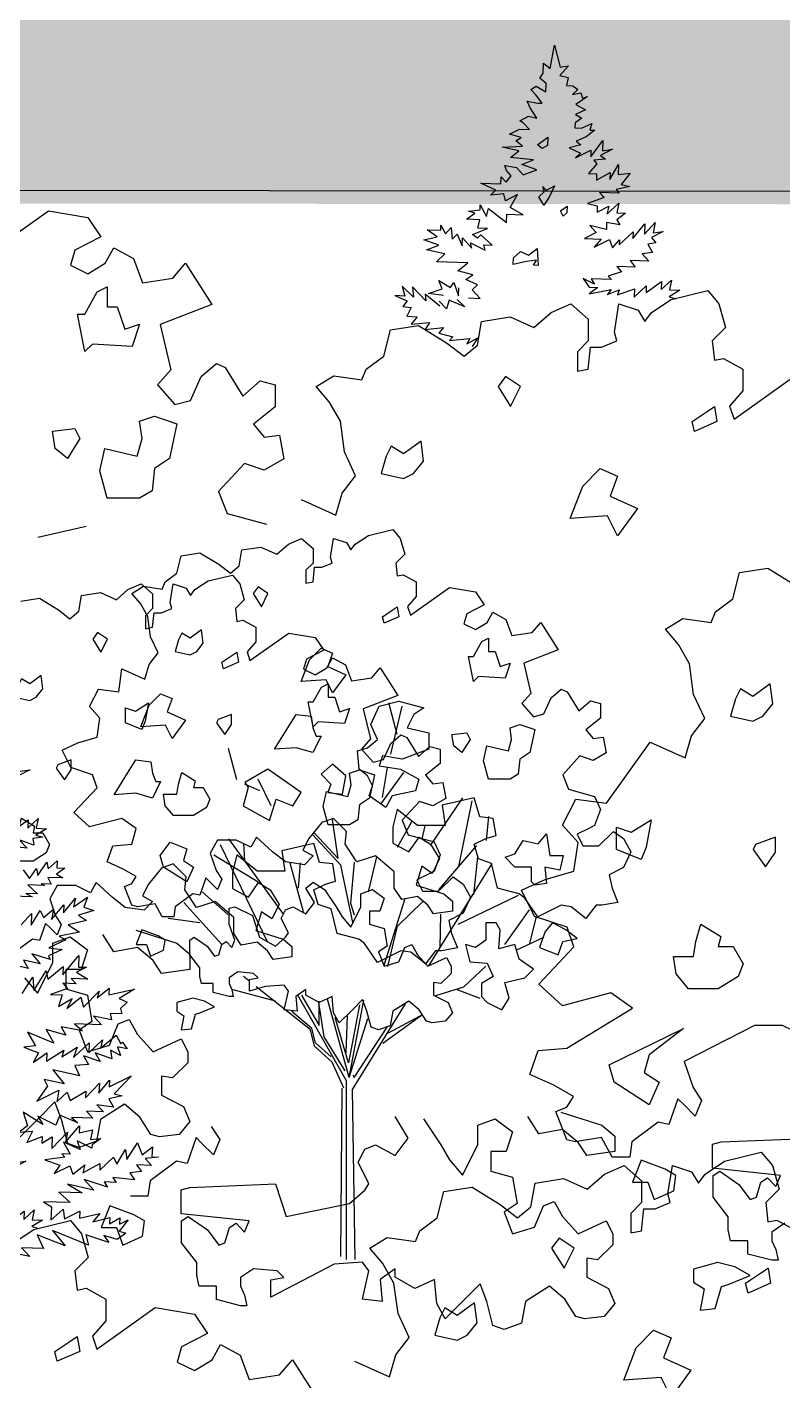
# Model space of a CAD drawing. Header units: inches. Extents: x 11.9 to 85.3, y 21.1 to 37.4.
# Drawn here: x 46.203 to 46.743, y 23.257 to 24.225 of the extents above; entities that cross this region are included whole.
import ezdxf

# ---------------------------------------------------------------- set-up
doc = ezdxf.new("R2010")
doc.units = ezdxf.units.IN
doc.header["$MEASUREMENT"] = 0
for name, color, linetype in [('CAY', 94, 'Continuous'), ('CAY-3', 61, 'Continuous'), ('Layer1', 7, 'Continuous')]:
    doc.layers.add(name, color=color, linetype=linetype)

# ---------------------------------------------------------------- blocks, each defined once
blk = doc.blocks.new('A$C76451831')
at = {"layer": 'CAY'}
for p, q in [((2471.8, 2031.9), (2478.5, 2069.3)), ((2478.5, 2069.3), (2487.7, 2034.1)), ((2460.6, 2024.6), (2461.2, 2040.4)), ((2461.2, 2040.4), (2471.8, 2031.9)), ((2500.9, 2036.3), (2487.3, 2020.9)), ((2487.7, 2034.1), (2500.9, 2036.3)), ((2455.4, 2016.6), (2460.6, 2024.6)), ((2465.5, 2008.1), (2455.4, 2016.6)), ((2465, 1995), (2465.5, 2008.1)), ((2487.3, 2020.9), (2500.3, 2017.8)), ((2500.3, 2017.8), (2497.6, 2004.7)), ((2441.2, 1998.5), (2449.5, 2003.7)), ((2449, 1990.1), (2441.2, 1998.5)), ((2459, 1976.6), (2449, 1990.1)), ((2449.5, 2003.7), (2465, 1995)), ((2497.6, 2004.7), (2508, 2004.3)), ((2515.9, 1998.6), (2507.5, 1990.8)), ((2507.5, 1990.8), (2520.7, 1993)), ((2508, 2004.3), (2515.9, 1998.6)), ((2531.4, 1987.2), (2512.4, 1974.7)), ((2520.7, 1993), (2523.1, 1984.8)), ((2523.1, 1984.8), (2531.4, 1987.2)), ((2435.1, 1980.1), (2451.3, 1976.8)), ((2440.1, 1969.1), (2435.1, 1980.1)), ((2450.4, 1952.9), (2440.1, 1969.1)), ((2451.3, 1976.8), (2459, 1976.6)), ((2527.9, 1966), (2511.8, 1958.9)), ((2512.4, 1974.7), (2527.9, 1966)), ((2423.5, 1948.4), (2437, 1956)), ((2428.9, 1945.4), (2423.5, 1948.4)), ((2438.9, 1934.7), (2428.9, 1945.4)), ((2437, 1956), (2450.4, 1952.9)), ((2511.3, 1945.3), (2511.1, 1937.6)), ((2522, 1953.1), (2511.3, 1945.3)), ((2511.8, 1958.9), (2522, 1953.1)), ((2521.5, 1937.2), (2538.1, 1944.4)), ((2538.1, 1944.4), (2535, 1934)), ((2407, 1927.6), (2423.1, 1935.2)), ((2425.3, 1922), (2407, 1927.6)), ((2417, 1916.8), (2425.3, 1922)), ((2423.1, 1935.2), (2438.9, 1934.7)), ((2511.1, 1937.6), (2521.5, 1937.2)), ((2529.2, 1923.4), (2513.1, 1916.2)), ((2542.7, 1933.8), (2529.2, 1923.4)), ((2535, 1934), (2542.7, 1933.8)), ((2395.4, 1906.7), (2427.6, 1908.3)), ((2421.9, 1900.8), (2395.4, 1906.7)), ((2408.4, 1890.4), (2421.9, 1900.8)), ((2427.6, 1908.3), (2417, 1916.8)), ((2520.6, 1910.5), (2501.8, 1905.7)), ((2501.8, 1905.7), (2520.1, 1897.4)), ((2512.1, 1889.5), (2536.6, 1901.8)), ((2513.1, 1916.2), (2520.6, 1910.5)), ((2536.2, 1891.4), (2555.7, 1917.4)), ((2536.6, 1901.8), (2536.2, 1891.4)), ((2571.1, 1903.3), (2552.1, 1893.5)), ((2555.7, 1917.4), (2555.1, 1901.1)), ((2555.1, 1901.1), (2571.1, 1903.3)), ((2402.2, 1869.3), (2399.8, 1877.6)), ((2399.8, 1877.6), (2418.2, 1874.2)), ((2445.4, 1886.4), (2408.4, 1890.4)), ((2426.6, 1879.3), (2445.4, 1886.4)), ((2450.3, 1870.4), (2426.6, 1879.3)), ((2520.1, 1897.4), (2512.1, 1889.5)), ((2546.2, 1880.1), (2532.6, 1864.8)), ((2559.6, 1887.8), (2541, 1885.8)), ((2541, 1885.8), (2546.2, 1880.1)), ((2552.1, 1893.5), (2559.6, 1887.8)), ((2566.7, 1855.4), (2580.6, 1878.9)), ((2580.6, 1878.9), (2580.1, 1863.1)), ((2393.3, 1848.3), (2393.7, 1859.2)), ((2393.7, 1859.2), (2401.6, 1850.7)), ((2401.6, 1850.7), (2409.6, 1860.9)), ((2409.6, 1860.9), (2402.2, 1869.3)), ((2418.2, 1874.2), (2428.7, 1862.9)), ((2428.7, 1862.9), (2450.3, 1870.4)), ((2532.6, 1864.8), (2545.7, 1864.3)), ((2545.3, 1853.9), (2567, 1866.3)), ((2545.7, 1864.3), (2545.3, 1853.9)), ((2567, 1866.3), (2566.7, 1855.4)), ((2580.1, 1863.1), (2599.2, 1865.2)), ((2599.2, 1865.2), (2585, 1847.1)), ((2361.6, 1849.4), (2393.3, 1848.3)), ((2385.3, 1838.2), (2361.6, 1849.4)), ((2376.8, 1830.3), (2385.3, 1838.2)), ((2581.8, 1833.6), (2550.1, 1834.7)), ((2550.1, 1834.7), (2557.5, 1826.7)), ((2598.4, 1843.9), (2577, 1839.2)), ((2577, 1839.2), (2581.8, 1833.6)), ((2585, 1847.1), (2598.4, 1843.9)), ((2360.1, 1806.9), (2360.4, 1815)), ((2360.4, 1815), (2370.2, 1796.1)), ((2398.2, 1832.3), (2376.8, 1830.3)), ((2400.5, 1821.3), (2398.2, 1832.3)), ((2419.5, 1831.5), (2400.5, 1821.3)), ((2407.9, 1810.6), (2419.5, 1831.5)), ((2557.5, 1826.7), (2530.9, 1816.8)), ((2530.9, 1816.8), (2546.6, 1813.5)), ((2546.6, 1813.5), (2546.3, 1803.1)), ((2546.3, 1803.1), (2565.2, 1812.8)), ((2562, 1799.8), (2581.2, 1817.7)), ((2565.2, 1812.8), (2562, 1799.8)), ((2581.2, 1817.7), (2577.9, 1802)), ((1580.1, 1739.3), (1673.3, 1805.4)), ((1673.3, 1805.4), (1735.8, 1794.7)), ((1735.8, 1794.7), (1756.4, 1764.1)), ((2338.3, 1791.8), (2351.8, 1801.7)), ((2359.6, 1791), (2338.3, 1791.8)), ((2341.5, 1804.8), (2360.1, 1806.9)), ((2351.8, 1801.7), (2341.5, 1804.8)), ((2356.4, 1777.5), (2359.6, 1791)), ((2370.2, 1796.1), (2373.4, 1809.1)), ((2373.4, 1809.1), (2402, 1786.8)), ((2402, 1786.8), (2402.5, 1799.9)), ((2402.5, 1799.9), (2428.8, 1799)), ((2428.8, 1799), (2407.9, 1810.6)), ((2591.5, 1801.5), (2577.6, 1791.1)), ((2577.6, 1791.1), (2582.7, 1783.2)), ((2577.9, 1802), (2591.5, 1801.5)), ((2292, 1763.9), (2276.1, 1775.3)), ((2276.1, 1775.3), (2297.4, 1774.6)), ((2297.4, 1774.6), (2297.7, 1782.3)), ((2297.7, 1782.3), (2305.3, 1768.9)), ((2305.3, 1768.9), (2313.9, 1779)), ((2313.9, 1779), (2315.9, 1760.3)), ((2315.9, 1760.3), (2323.9, 1768.2)), ((2323.9, 1768.2), (2331.4, 1749.4)), ((2347.9, 1767.4), (2372.2, 1777)), ((2372.2, 1777), (2356.4, 1777.5)), ((2545.1, 1770.9), (2526.2, 1761.2)), ((2561.2, 1775.8), (2534.7, 1782.2)), ((2534.7, 1782.2), (2545.1, 1770.9)), ((2561.5, 1786.7), (2561.2, 1775.8)), ((2582.7, 1783.2), (2561.5, 1786.7)), ((2581.6, 1751.1), (2603.6, 1771.6)), ((2603.3, 1761.2), (2622.6, 1784.5)), ((2603.6, 1771.6), (2603.3, 1761.2)), ((2622.1, 1768.2), (2639, 1786.7)), ((2622.6, 1784.5), (2622.1, 1768.2)), ((2651.7, 1772.6), (2632.8, 1762.9)), ((2639, 1786.7), (2635.8, 1770.5)), ((2635.8, 1770.5), (2651.7, 1772.6)), ((3732.8, 1752.2), (3764, 1772.8)), ((3764, 1772.8), (3822.4, 1787)), ((3822.4, 1787), (3840.1, 1765.7)), ((1756.4, 1764.1), (1715.1, 1742.8)), ((2270.6, 1759.2), (2292, 1763.9)), ((2294.3, 1750.7), (2270.6, 1759.2)), ((2275, 1743.2), (2294.3, 1750.7)), ((2331.4, 1749.4), (2331.9, 1762.5)), ((2331.9, 1762.5), (2347.1, 1746.1)), ((2347.1, 1746.1), (2344.7, 1754.4)), ((2344.7, 1754.4), (2368.3, 1742.7)), ((2355.9, 1761.7), (2347.9, 1767.4)), ((2361.5, 1766.9), (2355.9, 1761.7)), ((2379.5, 1750.4), (2361.5, 1766.9)), ((2365.9, 1750.9), (2379.5, 1750.4)), ((2368.3, 1742.7), (2365.9, 1750.9)), ((2526.2, 1761.2), (2552.9, 1760.2)), ((2552.9, 1760.2), (2541.6, 1747.5)), ((2541.6, 1747.5), (2566, 1759.8)), ((2566, 1759.8), (2571, 1746.5)), ((2571, 1746.5), (2581.9, 1759.2)), ((2581.9, 1759.2), (2581.6, 1751.1)), ((2640.2, 1754.5), (2627, 1752.2)), ((2627, 1752.2), (2634.6, 1738.8)), ((2632.8, 1762.9), (2640.2, 1754.5)), ((3545.3, 1728), (3573, 1752.2)), ((3573, 1752.2), (3604.2, 1765.7)), ((3604.2, 1765.7), (3631.9, 1741.6)), ((3673.8, 1720.9), (3680.9, 1765.7)), ((3680.9, 1765.7), (3711.5, 1755.7)), ((3711.5, 1755.7), (3722.2, 1738)), ((3722.2, 1738), (3732.8, 1752.2)), ((3840.1, 1765.7), (3850.7, 1728)), ((1715.1, 1742.8), (1708.1, 1718.6)), ((1763.5, 1722.2), (1777.1, 1746.4)), ((1777.1, 1746.4), (1808.3, 1729.3)), ((1808.3, 1729.3), (1822.5, 1690.9)), ((2304.2, 1736.7), (2275, 1743.2)), ((2290.6, 1724.1), (2304.2, 1736.7)), ((2628.7, 1725.4), (2599.3, 1726.4)), ((2599.3, 1726.4), (2607.1, 1715.7)), ((2634.6, 1738.8), (2618.3, 1736.6)), ((2618.3, 1736.6), (2628.7, 1725.4)), ((3317.1, 1724.4), (3361.9, 1731.5)), ((3361.9, 1731.5), (3406.7, 1703.8)), ((3455.6, 1700.3), (3462.1, 1738)), ((3462.1, 1738), (3507.5, 1745.1)), ((3507.5, 1745.1), (3545.3, 1728)), ((3631.9, 1741.6), (3631.9, 1706.7)), ((3850.7, 1728), (3829.5, 1706.7)), ((1708.1, 1718.6), (1735.8, 1705.1)), ((1735.8, 1705.1), (1763.5, 1722.2)), ((1870.8, 1698), (1891.4, 1722.2)), ((1891.4, 1722.2), (1933.3, 1656.1)), ((2340.9, 1722.3), (2290.6, 1724.1)), ((2324.6, 1709.7), (2340.9, 1722.3)), ((2348.4, 1703.5), (2324.6, 1709.7)), ((2337.7, 1695.7), (2348.4, 1703.5)), ((2585.5, 1708.3), (2564, 1701.4)), ((2577.7, 1716.8), (2585.5, 1708.3)), ((2607.1, 1715.7), (2577.7, 1716.8)), ((3306.5, 1682.6), (3317.1, 1724.4)), ((3406.7, 1703.8), (3434.4, 1682.6)), ((3631.9, 1706.7), (3614.8, 1689.6)), ((3653.2, 1696.7), (3677.3, 1706.7)), ((3677.3, 1706.7), (3673.8, 1720.9)), ((3829.5, 1706.7), (3833, 1676.1)), ((1822.5, 1690.9), (1870.8, 1698)), ((2236.3, 1685.2), (2240.6, 1669.3)), ((2254.4, 1667.9), (2236.3, 1685.2)), ((2252.8, 1684.1), (2254.4, 1667.9)), ((2273.6, 1662), (2252.8, 1684.1)), ((2294.6, 1694.5), (2313.2, 1683.4)), ((2299.6, 1681.1), (2294.6, 1694.5)), ((2313.2, 1683.4), (2318.5, 1691.4)), ((2318.5, 1691.4), (2325.9, 1669.8)), ((2325.9, 1669.8), (2326.4, 1682.9)), ((2356, 1687.3), (2337.7, 1695.7)), ((2347.5, 1679.5), (2356, 1687.3)), ((2524, 1697.3), (2533.9, 1683.8)), ((2542.3, 1688.5), (2524, 1697.3)), ((2547.5, 1683.4), (2533.6, 1673)), ((2533.9, 1683.8), (2547.5, 1683.4)), ((2569.2, 1695.7), (2537.1, 1696.9)), ((2537.1, 1696.9), (2542.3, 1688.5)), ((2564, 1701.4), (2569.2, 1695.7)), ((2605.4, 1667.7), (2624.6, 1685.6)), ((2624.3, 1675.2), (2648.9, 1693)), ((2624.6, 1685.6), (2624.3, 1675.2)), ((2648.4, 1679.8), (2664.8, 1695.1)), ((2648.9, 1693), (2648.4, 1679.8)), ((2664.8, 1695.1), (2661.6, 1679.4)), ((3278.8, 1661.9), (3306.5, 1682.6)), ((3434.4, 1682.6), (3455.6, 1700.3)), ((3614.8, 1689.6), (3614.8, 1658.4)), ((3631.9, 1661.9), (3635.5, 1696.7)), ((3635.5, 1696.7), (3653.2, 1696.7)), ((2224.6, 1670.4), (2244.1, 1661.9)), ((2240.6, 1669.3), (2224.6, 1670.4)), ((2244.1, 1661.9), (2237.2, 1653)), ((2272.6, 1672.4), (2273.6, 1662)), ((2295.9, 1653.3), (2272.6, 1672.4)), ((2278, 1673.7), (2299.6, 1681.1)), ((2301.9, 1670.6), (2278, 1673.7)), ((2306.7, 1649.3), (2295.1, 1661.4)), ((2310.8, 1662.9), (2306.7, 1649.3)), ((2336, 1652.2), (2310.8, 1662.9)), ((2323.9, 1664.2), (2336, 1652.2)), ((2341.7, 1666.5), (2360.2, 1665.9)), ((2360.2, 1665.9), (2347.5, 1679.5)), ((2533.6, 1673), (2568.7, 1679.9)), ((2568.7, 1679.9), (2563, 1671.9)), ((2563, 1671.9), (2581.8, 1679.4)), ((2578.8, 1671.4), (2605.9, 1681.3)), ((2581.8, 1679.4), (2578.8, 1671.4)), ((2605.9, 1681.3), (2605.4, 1667.7)), ((2633, 1643.5), (2664.3, 1664.1)), ((2677.9, 1678.8), (2661.2, 1668.5)), ((2661.2, 1668.5), (2672, 1665.4)), ((2661.6, 1679.4), (2677.9, 1678.8)), ((2664.3, 1664.1), (2722.6, 1678.3)), ((2722.6, 1678.3), (2740.3, 1657)), ((3271.7, 1644.8), (3278.8, 1661.9)), ((3614.8, 1658.4), (3631.9, 1661.9)), ((3833, 1676.1), (3847.2, 1679)), ((3847.2, 1679), (3878.4, 1661.9)), ((1933.3, 1656.1), (1850.8, 1624.3)), ((2237.2, 1653), (2250.5, 1651.6)), ((2250.5, 1651.6), (2243.7, 1637.7)), ((2445.5, 1619.3), (2473.2, 1643.5)), ((2473.2, 1643.5), (2504.5, 1657)), ((2504.5, 1657), (2532.2, 1632.9)), ((2574, 1612.2), (2581.1, 1657)), ((2581.1, 1657), (2611.8, 1647)), ((2611.8, 1647), (2622.4, 1629.3)), ((2622.4, 1629.3), (2633, 1643.5)), ((2740.3, 1657), (2750.9, 1619.3)), ((3199.2, 1634.2), (3226.9, 1651.3)), ((3226.9, 1651.3), (3271.7, 1644.8)), ((1850.8, 1624.3), (1867.9, 1552.3)), ((2217.3, 1615.8), (2262.1, 1622.8)), ((2243.7, 1637.7), (2260.2, 1636.6)), ((2260.2, 1636.6), (2250.4, 1624.7)), ((2250.4, 1624.7), (2279.7, 1627.6)), ((2262.1, 1622.8), (2306.9, 1595.1)), ((2279.7, 1627.6), (2272.6, 1616.4)), ((2272.6, 1616.4), (2301.9, 1619.3)), ((2301.9, 1619.3), (2294.6, 1610.4)), ((2355.9, 1591.6), (2362.4, 1629.3)), ((2362.4, 1629.3), (2407.8, 1636.4)), ((2407.8, 1636.4), (2445.5, 1619.3)), ((2532.2, 1632.9), (2532.2, 1598.1)), ((2750.9, 1619.3), (2729.7, 1598.1)), ((3219.8, 1610), (3199.2, 1634.2)), ((2206.7, 1573.9), (2217.3, 1615.8)), ((2294.6, 1610.4), (2316.5, 1604.8)), ((2316.5, 1604.8), (2311.6, 1598.8)), ((2311.6, 1598.8), (2343.6, 1601.9)), ((2339, 1593.3), (2356.7, 1603.2)), ((2343.6, 1601.9), (2339, 1593.3)), ((2356.7, 1603.2), (2347.6, 1589.1)), ((2532.2, 1598.1), (2515.1, 1580.9)), ((2553.4, 1588), (2577.6, 1598.1)), ((2577.6, 1598.1), (2574, 1612.2)), ((2729.7, 1598.1), (2733.2, 1567.4)), ((3237.5, 1578.7), (3219.8, 1610)), ((2306.9, 1595.1), (2334.7, 1573.9)), ((2334.7, 1573.9), (2355.9, 1591.6)), ((2515.1, 1580.9), (2515.1, 1549.7)), ((2532.2, 1553.2), (2535.7, 1588)), ((2535.7, 1588), (2553.4, 1588)), ((3244, 1530.4), (3237.5, 1578.7)), ((1916.2, 1541.7), (1940.4, 1562.3)), ((1940.4, 1562.3), (1954.5, 1555.8)), ((1954.5, 1555.8), (1982.2, 1510.4)), ((2171.9, 1536.1), (2179, 1553.2)), ((2179, 1553.2), (2206.7, 1573.9)), ((2515.1, 1549.7), (2532.2, 1553.2)), ((2733.2, 1567.4), (2747.4, 1570.3)), ((2747.4, 1570.3), (2778.6, 1553.2)), ((2778.6, 1553.2), (2778.6, 1518.4)), ((1867.9, 1552.3), (1846.6, 1528.1)), ((1899.1, 1503.3), (1916.2, 1541.7)), ((1982.2, 1510.4), (2010, 1534.6)), ((2010, 1534.6), (2034.1, 1528.1)), ((2099.4, 1525.5), (2127.1, 1542.6)), ((2127.1, 1542.6), (2171.9, 1536.1)), ((2764.5, 1473.6), (2857.6, 1539.7)), ((2857.6, 1539.7), (2920.1, 1529)), ((1846.6, 1528.1), (1874.3, 1496.9)), ((2034.1, 1528.1), (2034.1, 1493.3)), ((2120, 1501.3), (2099.4, 1525.5)), ((2778.6, 1518.4), (2757.4, 1494.2)), ((2920.1, 1529), (2940.8, 1498.4)), ((3261.7, 1492), (3244, 1530.4)), ((1874.3, 1496.9), (1899.1, 1503.3)), ((2034.1, 1493.3), (1999.3, 1465.6)), ((2137.7, 1470.1), (2120, 1501.3)), ((2757.4, 1494.2), (2764.5, 1473.6)), ((2940.8, 1498.4), (2899.5, 1477.1)), ((3240.4, 1464.3), (3261.7, 1492)), ((2144.2, 1421.7), (2137.7, 1470.1)), ((2899.5, 1477.1), (2892.4, 1452.9)), ((2947.9, 1456.5), (2961.4, 1480.7)), ((2961.4, 1480.7), (2992.7, 1463.6)), ((1999.3, 1465.6), (2016.4, 1445)), ((2016.4, 1445), (2040.6, 1447.9)), ((2040.6, 1447.9), (2047.7, 1410.1)), ((2892.4, 1452.9), (2920.1, 1439.4)), ((2920.1, 1439.4), (2947.9, 1456.5)), ((2992.7, 1463.6), (3006.8, 1425.2)), ((3055.2, 1432.3), (3075.8, 1456.5)), ((3075.8, 1456.5), (3117.7, 1390.4)), ((3175, 1454.3), (3230.4, 1429.5)), ((3230.4, 1429.5), (3240.4, 1464.3)), ((3006.8, 1425.2), (3055.2, 1432.3)), ((1985.2, 1403.1), (1943.9, 1358.2)), ((2016.4, 1392.5), (1985.2, 1403.1)), ((2047.7, 1410.1), (2016.4, 1392.5)), ((2161.9, 1383.3), (2144.2, 1421.7)), ((2140.7, 1355.6), (2161.9, 1383.3)), ((1943.9, 1358.2), (1957.5, 1323.4)), ((2075.2, 1345.6), (2130.6, 1320.8)), ((2130.6, 1320.8), (2140.7, 1355.6)), ((1957.5, 1323.4), (2020, 1306.3)), ((1732.8, 1302.8), (1656.2, 1285.1)), ((2228.3, 971.5), (2215.1, 1021.6)), ((2217.8, 939.8), (2236.3, 1016.3)), ((2201.9, 860.6), (2238.9, 910.7)), ((2204.6, 871.1), (2212.5, 918.7)), ((2009.3, 881.7), (1985.5, 892.2)), ((2027.8, 857.9), (2006.6, 900.2)), ((2281, 794.5), (2332.5, 870.4)), ((2326.2, 761), (2347.8, 865.6)), ((2491.6, 827), (2512.8, 868.3)), ((2512.8, 868.3), (2561.2, 861.8)), ((2134, 774), (2125.3, 835.7)), ((2228.6, 791.9), (2251.7, 832.8)), ((2268, 805.1), (2272.9, 825.9)), ((2370.1, 802.5), (2374.1, 840.9)), ((2516.4, 799.3), (2491.6, 827)), ((2047.7, 684.5), (1960.2, 805.1)), ((1985.8, 770.9), (1983.8, 797.9)), ((2138.7, 763.4), (2093.5, 812.2)), ((2095.8, 814.5), (2134, 774)), ((2509.3, 753.8), (2516.4, 799.3)), ((2007, 736.3), (1936.2, 779.1)), ((2022.3, 639.8), (1946.8, 795.6)), ((2182.7, 720.5), (2195.7, 776.4)), ((2294.3, 724.1), (2354.9, 794.5)), ((2350.1, 715.8), (2356.4, 776.4)), ((2079.1, 689), (2057.9, 766.3)), ((2071.1, 726.8), (2074.5, 766.9)), ((2157.5, 671.8), (2138.7, 763.4)), ((2159.9, 768.1), (2154, 702.8)), ((2278.7, 602.9), (2379.6, 765.8)), ((2426.2, 723.2), (2463.9, 740.3)), ((2463.9, 740.3), (2509.3, 753.8)), ((1958.8, 684.4), (1917.8, 720.8)), ((2325.4, 669), (2421.3, 715.4)), ((2446.8, 681.3), (2426.2, 723.2)), ((1948.8, 636.8), (1888.7, 704)), ((2154, 702.8), (2159.9, 684)), ((2207.6, 603.7), (2240.9, 709.9)), ((2228.7, 665.9), (2269.2, 705.2)), ((2399.3, 636.8), (2438.6, 692.2)), ((1914.2, 671.4), (1863.5, 678.5)), ((2296.7, 631.7), (2297.9, 685.1)), ((2438.6, 636.8), (2450, 680.8)), ((2498.7, 664.2), (2446.8, 681.3)), ((2213.4, 601.8), (2228.7, 665.9)), ((2417.8, 627.7), (2461.8, 648.6)), ((2509.3, 632.9), (2498.7, 664.2)), ((1991.5, 579.5), (1983.4, 586)), ((2334.4, 569.5), (2369.4, 602.2)), ((2034.5, 546.7), (1966.9, 564.4)), ((2041.2, 539.6), (2003.7, 569.7)), ((2289.6, 555.4), (2334.4, 569.5)), ((2323, 565.2), (2360, 551.4)), ((2089.9, 500.7), (2041.2, 539.6)), ((2147.3, 419.7), (2069.9, 556)), ((2075.8, 556.2), (2104.1, 507.8)), ((2102.9, 544.4), (2111.2, 489.7)), ((2104.1, 507.8), (2104.1, 546.7)), ((2151.6, 424.8), (2117.3, 549.9)), ((2168.2, 540.8), (2150.5, 448.4)), ((2151.6, 424.8), (2175, 548.1)), ((2156.8, 405.9), (2241.3, 542.4)), ((2092.3, 503.1), (2060.4, 530.2)), ((2150.5, 448.4), (2129.2, 520.8)), ((2146.9, 463.7), (2149.3, 523.1)), ((2151.6, 424.8), (2181.2, 519.2)), ((2205.1, 479.9), (2266.8, 524.3)), ((2214.5, 496), (2264.5, 523.1)), ((2096.6, 475.1), (2089.9, 500.7)), ((2098.2, 480.3), (2092.3, 503.1)), ((2159.9, 424.8), (2212.2, 505.4)), ((2124.5, 449.6), (2096.6, 475.1)), ((2123.3, 457.8), (2098.2, 480.3)), ((2111.2, 489.7), (2144.6, 435.4)), ((2143, 408.3), (2124.5, 449.6)), ((2147.3, 135.4), (2147.3, 419.7)), ((2157.5, 429.5), (2159.9, 424.8)), ((2138.3, 140.1), (2140.6, 408.3)), ((2161.5, 135.4), (2156.8, 405.9))]:
    blk.add_line(p, q, dxfattribs=at)
for points in [[(2451.7, 1910.2), (2468, 1922.8), (2467.5, 1909.6), (2459.2, 1904.5)], [(2453.8, 1827.6), (2462.2, 1835.5), (2459.8, 1843.3), (2465, 1837.6), (2478.4, 1845.3), (2470.1, 1827), (2461.5, 1814.2)], [(2452.7, 1718.4), (2445, 1718.7), (2450.2, 1726.6), (2434.3, 1724.5), (2412.8, 1719.8), (2413.2, 1730.7), (2424.4, 1740.7), (2437.4, 1734.8), (2450.9, 1745.2)], [(1750.8, 1676.2), (1766.7, 1684.2), (1766.7, 1652.5), (1782.5, 1652.5), (1794.4, 1616.8), (1818.1, 1624.8), (1806.3, 1589.1), (1742.9, 1593.1), (1731.1, 1581.2), (1719.2, 1640.6), (1731.1, 1640.6)], [(3524.3, 1634.1), (3500.5, 1649.9), (3488.6, 1634.1), (3508.4, 1602.4)], [(3821.2, 1594.5), (3833.1, 1602.4), (3837, 1578.6), (3801.4, 1562.8), (3797.4, 1578.6)], [(2424.5, 1525.4), (2400.8, 1541.2), (2388.9, 1525.4), (2408.7, 1493.7)], [(3369.9, 1515.3), (3365.9, 1547), (3338.2, 1527.2), (3318.4, 1539), (3310.5, 1523.2), (3302.6, 1495.5), (3338.2, 1487.6), (3354, 1495.5)], [(2721.4, 1485.8), (2733.3, 1493.7), (2737.3, 1469.9), (2701.6, 1454.1), (2697.7, 1469.9)], [(3623.3, 1475.7), (3651, 1503.4), (3678.7, 1491.5), (3666.8, 1459.8), (3710.3, 1440), (3678.7, 1396.5), (3662.8, 1428.1), (3603.5, 1424.2)], [(1754.8, 1391.1), (1762.7, 1426.7), (1814.2, 1414.8), (1822.1, 1442.6), (1818.1, 1470.3), (1841.9, 1478.2), (1877.5, 1466.3), (1865.7, 1410.9), (1841.9, 1395), (1837.9, 1359.4), (1818.1, 1347.5), (1766.7, 1347.5)], [(1683.5, 1426.7), (1679.6, 1454.5), (1715.2, 1458.4), (1723.1, 1442.6), (1703.3, 1410.9)], [(2270.1, 1406.6), (2266.2, 1438.3), (2238.4, 1418.5), (2218.7, 1430.3), (2210.7, 1414.5), (2202.8, 1386.8), (2238.4, 1378.9), (2254.3, 1386.8)], [(2523.5, 1367), (2551.2, 1394.7), (2578.9, 1382.8), (2567, 1351.1), (2610.6, 1331.3), (2578.9, 1287.8), (2563.1, 1319.5), (2503.7, 1315.5)], [(1914.2, 715.4), (1902.8, 717.8), (1874.9, 696.9), (1872.6, 680.8), (1854.1, 680.8), (1842.7, 701.7), (1814.8, 696.9), (1805.7, 699.3), (1794.3, 729.2), (1805.7, 733.9), (1812.8, 745.3), (1792, 757.1), (1766.4, 768.5), (1775.5, 794.1), (1805.7, 796.4), (1812.8, 821.6), (1789.6, 837.7), (1738.5, 824), (1713.4, 847.2), (1750.3, 886.5), (1743.2, 907.3), (1708.6, 918.7), (1694.9, 946.6), (1720, 958), (1750.3, 967.1), (1755, 997.4), (1738.5, 1015.9), (1752.7, 1043.4), (1784.9, 1039.1), (1789.6, 1076), (1826.6, 1059.5), (1833.2, 1082.7), (1847.4, 1101.2), (1835.6, 1126.7), (1831.3, 1159), (1819.5, 1179.8), (1805.7, 1196), (1824.2, 1207.4), (1854.1, 1203), (1858.8, 1214.4), (1877.3, 1228.2), (1884.3, 1256.1), (1914.2, 1260.8), (1944.1, 1242.4), (1962.6, 1228.2), (1976.7, 1240), (1981, 1265.2), (2011.3, 1269.9), (2036.5, 1258.5), (2054.9, 1274.6), (2075.8, 1283.7), (2094.3, 1267.5), (2094.3, 1244.3), (2082.9, 1232.9), (2082.9, 1212.1), (2094.3, 1214.4), (2096.6, 1237.6), (2108.4, 1237.6), (2124.5, 1244.3), (2122.2, 1253.8), (2126.9, 1283.7), (2147.3, 1277), (2154.4, 1265.2), (2161.5, 1274.6), (2182.3, 1288.4), (2221.2, 1297.8), (2233, 1283.7), (2240.1, 1258.5), (2225.9, 1244.3), (2228.3, 1223.9), (2237.7, 1225.8), (2258.6, 1214.4), (2258.6, 1191.2), (2244.4, 1175.1), (2249.1, 1161.4), (2311.2, 1205.4), (2352.9, 1198.3), (2366.7, 1177.9), (2339.1, 1163.7), (2334.4, 1147.6), (2352.9, 1138.5), (2371.4, 1149.9), (2380.4, 1166.1), (2401.2, 1154.7), (2410.7, 1129.1), (2442.9, 1133.8), (2456.7, 1149.9), (2484.6, 1105.9), (2429.6, 1084.7), (2441, 1036.7), (2426.8, 1020.6), (2445.3, 999.7), (2461.8, 1004.1), (2473.2, 1029.6), (2489.3, 1043.4), (2498.7, 1039.1), (2517.2, 1008.8), (2535.7, 1024.9), (2551.8, 1020.6), (2551.8, 997.4), (2528.6, 978.9), (2540, 965.1), (2556.1, 967.1), (2560.8, 941.9), (2540, 930.1), (2519.2, 937.2), (2491.7, 907.3), (2500.7, 884.1), (2542.4, 872.7), (2551.8, 851.9), (2542.4, 826.3), (2533.3, 821.6), (2514.8, 812.5), (2523.9, 794.1), (2549.4, 794.1), (2572.6, 816.9), (2588.7, 805.5), (2600.1, 784.6), (2588.7, 759.5), (2565.6, 747.7), (2570.3, 726.8), (2579.3, 704), (2554.2, 699.3), (2544.7, 699.3), (2528.6, 678.5), (2505.4, 696.9), (2489.3, 699.3), (2452.3, 680.8), (2431.5, 710.7), (2422.5, 717.8), (2387.9, 726.8), (2378.5, 766.1), (2357.6, 773.2), (2350.9, 796.4), (2369.4, 805.5), (2385.5, 810.2), (2380.8, 837.7), (2360, 840.1), (2350.9, 870.4), (2299.8, 858.6), (2304.6, 826.3), (2260.5, 826.3), (2228.3, 851.9), (2221.2, 824), (2221.2, 798.4), (2246.8, 784.6), (2262.9, 807.8), (2281.4, 796.4), (2295.5, 773.2), (2283.7, 750), (2267.6, 761.4), (2258.6, 731.5), (2302.2, 717.8), (2316, 706), (2316, 689.9), (2286.1, 685.5), (2277, 699.3), (2260.5, 713.1), (2235.4, 708.3), (2223.6, 726.8), (2223.6, 752.4), (2193.7, 777.9), (2163.8, 768.5), (2145.4, 796.4), (2147.3, 816.9), (2126.9, 837.7), (2108.4, 831), (2087.6, 805.5), (2078.1, 787), (2094.3, 777.9), (2080.5, 763.8), (2050.6, 768.5), (2029.8, 784.6), (2004.2, 807.8), (1995.2, 791.7), (1972, 803.1), (1942.1, 803.1), (1930.3, 782.3), (1939.8, 754.7), (1948.8, 741), (1942.1, 724.5), (1930.3, 736.3), (1923.7, 742.9)], [(2022.5, 1195.9), (2006.6, 1206.4), (1998.7, 1195.9), (2011.9, 1174.8)], [(2220.4, 1169.5), (2228.3, 1174.8), (2231, 1158.9), (2207.2, 1148.4), (2204.6, 1158.9)], [(1919.5, 1116.7), (1916.9, 1137.8), (1898.4, 1124.6), (1885.2, 1132.5), (1880, 1122), (1874.7, 1103.5), (1898.4, 1098.2), (1909, 1103.5)], [(2362.9, 1119.3), (2373.5, 1124.6), (2373.5, 1103.5), (2384.1, 1103.5), (2392, 1079.7), (2407.8, 1085), (2399.9, 1061.2), (2357.7, 1063.9), (2349.7, 1055.9), (2341.8, 1095.6), (2349.7, 1095.6)], [(2088.5, 1090.3), (2106.9, 1108.8), (2125.4, 1100.8), (2117.5, 1079.7), (2146.5, 1066.5), (2125.4, 1037.5), (2114.9, 1058.6), (2075.3, 1055.9)], [(1795.5, 989.9), (1795.5, 1013.7), (1811.3, 1008.4), (1832.5, 1021.6), (1827.2, 992.6), (1821.9, 979.4)], [(2209.9, 855.3), (2183.5, 873.8), (2188.8, 889.6), (2180.8, 905.5), (2167.6, 916), (2165, 945.1), (2180.8, 950.3), (2196.7, 963.5), (2186.1, 987.3), (2199.3, 1016.3), (2231, 1024.3), (2270.6, 1013.7), (2254.7, 1003.1), (2244.2, 982), (2278.5, 974.1), (2278.5, 947.7), (2257.4, 939.8), (2236.3, 931.9), (2204.6, 937.1), (2199.3, 921.3), (2233.6, 916), (2262.7, 900.2), (2257.4, 881.7), (2220.4, 873.8)], [(1943.3, 995.2), (1940.7, 989.9), (1953.9, 971.5), (1964.4, 987.3), (1964.4, 1003.1)], [(2054.1, 982), (2067.3, 1003.1), (2091.1, 1000.5), (2093.7, 982), (2099, 968.8), (2106.9, 968.8), (2093.7, 942.4), (2067.3, 950.3), (2033, 947.7)], [(2318.1, 953), (2315.4, 971.5), (2339.2, 974.1), (2344.5, 963.5), (2331.3, 942.4)], [(2365.6, 929.2), (2370.9, 953), (2405.2, 945.1), (2410.4, 963.5), (2407.8, 982), (2423.6, 987.3), (2447.4, 979.4), (2439.5, 942.4), (2423.6, 931.9), (2421, 908.1), (2407.8, 900.2), (2373.5, 900.2)], [(1903.7, 887), (1919.5, 887), (1930.1, 868.5), (1924.8, 855.3), (1903.7, 842.1), (1872, 842.1), (1858.8, 857.9), (1856.2, 876.4), (1877.3, 876.4), (1880, 892.2), (1885.2, 910.7), (1906.4, 897.5)], [(2062.1, 857.9), (2075.3, 879), (2022.5, 916), (1985.5, 894.9), (1990.8, 887), (1982.9, 857.9), (2025.1, 834.2), (2035.7, 868.5)], [(2141.2, 876.4), (2146.5, 905.5), (2125.4, 923.9), (2106.9, 908.1), (2122.8, 892.2), (2117.5, 879)], [(2577.1, 788.1), (2577.1, 823.8), (2600.8, 815.8), (2632.5, 835.6), (2624.6, 792.1), (2616.7, 772.3)], [(1856.2, 760.2), (1850.9, 778.7), (1866.8, 799.8), (1893.2, 789.3), (1887.9, 770.8), (1903.7, 760.2), (1893.2, 736.5)], [(2415.7, 781.4), (2428.9, 802.5), (2452.7, 797.2), (2465.9, 813), (2471.2, 778.7), (2492.3, 778.7), (2487, 755), (2463.2, 760.2), (2465.9, 733.8), (2447.4, 731.2), (2442.1, 736.5), (2442.1, 760.2), (2415.7, 760.2), (2399.9, 776.1)], [(1999.5, 590.8), (1974.4, 593.1), (1960.6, 583.7), (1960.6, 574.6), (1964.9, 565.2), (1967.3, 553.8), (1960.6, 553.8), (1935.1, 560.5), (1935.1, 574.6), (1916.6, 574.6), (1914.2, 586), (1914.2, 599.8), (1898.1, 620.6), (1898.1, 643.8), (1905.2, 648.6), (1925.6, 634.4), (1937.4, 618.3), (1944.1, 620.6), (1948.8, 636.8), (1955.9, 641.5), (1964.9, 632), (1969.6, 643.8), (1960.6, 669), (1960.6, 694.6), (1969.6, 696.9), (1997.6, 683.2), (2009, 648.6), (2034.5, 634.4), (2050.6, 648.6), (2054.9, 655.2), (2043.5, 678.5), (2050.6, 692.2), (2062, 696.9), (2082.9, 685.5), (2096.6, 704), (2082.9, 726.8), (2094.3, 736.3), (2112.7, 724.5), (2131.2, 696.9), (2140.6, 680.8), (2154.4, 664.7), (2170.5, 696.9), (2170.5, 717.8), (2189, 724.5), (2207.5, 710.7), (2200.8, 689.9), (2184.3, 689.9), (2184.3, 669), (2207.5, 662.3), (2212.2, 634.4), (2198.4, 625.4), (2207.5, 602.2), (2230.7, 609.2), (2240.1, 632), (2251.5, 636.8), (2260.5, 620.6), (2277, 602.2), (2306.9, 615.9), (2314, 602.2), (2314, 590.8), (2297.5, 574.6), (2286.1, 576.6), (2286.1, 556.2), (2309.3, 544.4), (2316, 528.2), (2304.6, 514.5), (2283.7, 512.1), (2274.7, 514.5), (2262.9, 533), (2246.8, 546.7), (2221.2, 530.6), (2216.9, 507.4), (2198.4, 500.7), (2186.6, 505), (2179.9, 530.6), (2172.9, 549.1), (2156.8, 533), (2135.9, 512.1), (2126.9, 528.2), (2124.5, 553.8), (2103.7, 544.4), (2082.9, 556.2), (2082.9, 565.2), (2066.7, 553.8), (2069.1, 530.6), (2048.3, 533), (2054.9, 562.8), (2048.3, 572.3), (2018, 569.9), (1992.8, 562.8), (1992.8, 581.3), (2006.6, 583.7)], [(2392.2, 660), (2385.5, 671.4), (2369.4, 671.4), (2369.4, 643.8), (2352.9, 632), (2336.8, 636.8), (2343.9, 609.2), (2371.4, 606.9), (2380.8, 586), (2362.3, 574.6), (2362.3, 553.8), (2371.4, 544.4), (2394.6, 533), (2406.4, 551.4), (2399.3, 576.6), (2431.5, 583.7), (2445.3, 597.4), (2422.5, 613.6), (2415.4, 636.8), (2389.8, 630.1)], [(2475.5, 671.4), (2463.7, 657.6), (2454.7, 632), (2484.6, 620.6), (2491.7, 641.5), (2514.8, 646.2), (2496.4, 660)], [(1809, 206.5), (1770.6, 220.7), (1757.1, 185.9), (1781.3, 185.9), (1791.3, 158.2), (1822.5, 172.3), (1826.1, 196.5)]]:
    blk.add_lwpolyline(points, close=True, dxfattribs=at)
for points in [[(2492.6, 1796.8), (2487.9, 1805.1), (2498.6, 1812.9), (2498.2, 1802), (2492.6, 1796.8)], [(1627.7, 913), (1643.6, 915.2), (1624.7, 905.4)], [(1616.2, 817.7), (1640.9, 835.5), (1640.4, 822.3), (1656.8, 837.6), (1653.5, 821.9), (1669.8, 821.3), (1653.1, 811), (1663.9, 807.9), (1648, 805.8), (1649.9, 795.3), (1626.6, 803.8), (1639.3, 790.2), (1599.5, 794.3)], [(1632.6, 756), (1643, 742), (1654, 757.9), (1656.3, 747), (1670.2, 767.8), (1672.6, 757.3), (1686.6, 770), (1686.2, 759.1), (1699.3, 758.6), (1685.9, 748.7), (1696.1, 742.9), (1672.1, 743.7), (1677.2, 733.1), (1661.3, 733.7), (1666.6, 730.8), (1639.9, 731.7), (1655.3, 717.6), (1636.8, 718.2), (1647, 712.9), (1615.3, 714)], [(1629.6, 668.1), (1646.1, 686.1), (1645.4, 667.6), (1659.8, 691.1), (1664.9, 680), (1681.2, 693.1), (1677.9, 676.9), (1697.3, 700.2), (1696.8, 687.1), (1716.2, 710.4), (1713, 696.9), (1734.9, 712.5), (1729.3, 696.4), (1745, 690.8), (1720.7, 683.5), (1733.6, 674.9), (1704.3, 668.2), (1722.5, 656.7), (1690.1, 650.1), (1700.8, 644.3), (1673.6, 631.7), (1694.8, 628.7), (1673.2, 618.6), (1675.7, 613), (1646.5, 622.2), (1659.6, 605.9), (1633, 611.8), (1640.7, 598.4), (1590.4, 611)], [(1631.2, 558.8), (1648, 585), (1649.9, 563.6), (1669.6, 594.7), (1671.9, 581.4), (1696.6, 601.9), (1696.1, 588.3), (1721.2, 619.6), (1720.6, 601), (1733.7, 600.6), (1717.6, 593), (1735.8, 581.9), (1709.1, 582.8), (1716.9, 574.4), (1695.7, 575.2), (1703.5, 566.7), (1676.5, 557.2), (1695, 556.6), (1688.9, 538.2), (1710.7, 550.6), (1702.4, 535), (1724.3, 552.8), (1728.8, 536.8), (1753.7, 562.3), (1750.6, 551.9), (1769.7, 567.1), (1769.3, 556.7), (1810, 565.7), (1785.4, 550.7), (1798.4, 544.8), (1787.6, 534.8), (1790, 526.5), (1771, 527.2), (1773.4, 516.7), (1744.6, 522.7), (1757.2, 509.1), (1714.7, 510.6), (1727.4, 499.2), (1693.2, 505.9), (1700.9, 492.5), (1669.1, 501.3), (1681.4, 479.5), (1639.5, 497.3), (1652.3, 475.6), (1633.6, 473.5), (1657.4, 464.5), (1648.7, 449), (1670.5, 464.1), (1670, 450.9), (1697.4, 468.6), (1694.3, 457.8), (1718.8, 473.3), (1712.8, 457.1), (1737.7, 480.3), (1737.1, 464.5), (1759.1, 485), (1755.9, 472), (1780.7, 492.4), (1788.3, 478.5), (1790.7, 481.2), (1798.5, 470.5), (1782.7, 473.7), (1787.7, 460), (1771.7, 468.7), (1773.9, 455), (1747.5, 464.1), (1755.2, 450.7), (1728.8, 459.3), (1736.5, 445.9), (1715.1, 443.9), (1722.2, 427.8), (1680, 437), (1698.2, 415), (1666.3, 421.6), (1671.3, 411), (1654.7, 387.5), (1689.7, 404.9), (1686.3, 386.4), (1702.7, 401.7), (1707.7, 388.4), (1732.3, 403.4), (1731.9, 392.6), (1754, 415.8), (1753.4, 400), (1770, 420.7), (1769.7, 410.3), (1805.2, 427.6), (1777.4, 399.1), (1790.4, 396), (1769, 391.3), (1776.7, 377.8), (1750.1, 381.5), (1760.6, 370.2), (1733.8, 371.2), (1743.9, 360.4), (1709.5, 361.6), (1719.6, 353.1), (1691, 365), (1685, 349.3), (1656.1, 363.5), (1663.8, 350.1), (1632.7, 369.7), (1639.7, 348.2), (1626.2, 337.8), (1647.6, 339.7), (1638.8, 321.5), (1663.1, 331), (1662.7, 320.6), (1679, 330.5), (1678.3, 311.9), (1703.2, 337.8), (1700, 322), (1722.2, 348), (1721.8, 337.1), (1743.2, 341.8), (1740, 326.1), (1756.3, 327.8), (1742.4, 317.8), (1742.2, 312.4), (1718.6, 324.1), (1723.6, 310.3), (1697.2, 322.1), (1707.5, 303.2), (1694.3, 303.7), (1699.1, 298), (1667.2, 293.7), (1691, 285.2), (1682.3, 271.9), (1706.8, 284.6), (1711.8, 270.9), (1730.9, 286.1), (1727.7, 273), (1755, 287.9), (1754.6, 277.5), (1776.6, 298.1), (1781.7, 287), (1795.6, 310.5), (1797.8, 294.6), (1814.6, 320.8), (1822.1, 301.9), (1838.4, 314.5), (1837.8, 298.6), (1848.2, 298.3), (1826.8, 296.3), (1837.3, 285.1), (1813.3, 285.9), (1821.1, 275.2), (1802.5, 273.1), (1809.8, 262), (1775.5, 265.9), (1780.6, 258), (1761.6, 258.7), (1766.8, 250.4), (1730.1, 262.5), (1745.3, 245.7), (1703.1, 255.3), (1726.6, 241.3), (1689.5, 242.6), (1707.5, 225.7), (1664.9, 227.2), (1677.8, 219), (1677, 197.7), (1696.2, 215.6), (1698.4, 199.7), (1722.9, 212), (1722.5, 201.1), (1754.9, 208.2), (1743.6, 195.4), (1770.5, 202.2), (1770.2, 191.8), (1786.4, 201.6), (1786, 191.2), (1799.9, 198.4), (1785.6, 180.3), (1796.4, 177.2), (1782.5, 167.3), (1761.4, 173.5), (1769.1, 162.3), (1732.4, 174.5), (1736.8, 158), (1679.2, 181.3), (1699.6, 157), (1654.9, 174.5), (1665, 152.8), (1630.2, 154), (1643.3, 140), (1592.9, 149.9)]]:
    blk.add_lwpolyline(points, dxfattribs=at)
at = {"layer": 'CAY-3'}
for p, q in [((2762.6, 1187.4), (2773.2, 1229.3)), ((2773.2, 1229.3), (2818.1, 1236.4)), ((2818.1, 1236.4), (2862.9, 1208.6)), ((2734.9, 1166.8), (2762.6, 1187.4)), ((2727.8, 1149.6), (2734.9, 1166.8)), ((2655.3, 1139), (2683, 1156.1)), ((2683, 1156.1), (2727.8, 1149.6)), ((2676, 1114.8), (2655.3, 1139)), ((2693.6, 1083.6), (2676, 1114.8)), ((2700.1, 1035.2), (2693.6, 1083.6)), ((2717.8, 996.9), (2700.1, 1035.2)), ((2696.6, 969.1), (2717.8, 996.9)), ((2561.2, 861.8), (2631.1, 959.1)), ((2631.1, 959.1), (2686.6, 934.3)), ((2686.6, 934.3), (2696.6, 969.1)), ((6577.4, 899), (6564.2, 949.2)), ((6284.2, 639.1), (6312, 649.2)), ((6312, 649.2), (6339.7, 628.5)), ((6381.5, 625), (6363.8, 652.7)), ((6416.3, 659.8), (6481.8, 639.1)), ((2453.9, 573.9), (2509.3, 632.9)), ((6284.2, 607.9), (6284.2, 639.1)), ((6339.7, 628.5), (6329.6, 597.3)), ((6419.3, 632.1), (6381.5, 625)), ((6444, 611.4), (6419.3, 632.1)), ((6481.8, 639.1), (6502.4, 621.4)), ((6260.1, 559.5), (6284.2, 607.9)), ((6457.6, 590.8), (6444, 611.4)), ((6502.4, 621.4), (6502.4, 597.3)), ((6239.4, 583.7), (6260.1, 559.5)), ((6304.9, 597.3), (6304.9, 566)), ((6329.6, 597.3), (6304.9, 597.3)), ((6502.4, 597.3), (6457.6, 590.8)), ((2491.6, 539.1), (2453.9, 573.9)), ((6304.9, 566), (6339.7, 556)), ((2568.3, 559.8), (2491.6, 539.1)), ((2603, 535.6), (2568.3, 559.8)), ((6339.7, 556), (6346.7, 514.1)), ((2498.1, 471.6), (2603, 535.6)), ((6388.6, 510.6), (6405.7, 517.6)), ((6405.7, 517.6), (6419.3, 493.4)), ((2797, 507.9), (2685, 450.4)), ((2841.8, 507.9), (2797, 507.9)), ((2876.6, 490.8), (2841.8, 507.9)), ((6346.7, 514.1), (6326.1, 500.5)), ((6326.1, 500.5), (6339.7, 465.7)), ((6374.5, 476.3), (6388.6, 510.6)), ((6339.7, 465.7), (6374.5, 476.3)), ((6419.3, 493.4), (6444, 465.7)), ((6444, 465.7), (6488.8, 486.4)), ((6488.8, 486.4), (6499.5, 465.7)), ((2439.1, 429.8), (2452.7, 468.1)), ((2452.7, 468.1), (2498.1, 471.6)), ((6499.5, 465.7), (6499.5, 448.6)), ((2685, 450.4), (2699.2, 409.1)), ((6499.5, 448.6), (6474.7, 424.4)), ((2477.5, 412.7), (2439.1, 429.8)), ((2508.7, 395), (2477.5, 412.7)), ((6457.6, 427.4), (6457.6, 396.7)), ((6474.7, 424.4), (6457.6, 427.4)), ((2498.1, 377.9), (2508.7, 395)), ((2675.1, 391.3), (2660.8, 350.1)), ((2685, 381.4), (2675.1, 391.3)), ((2699.2, 409.1), (2712.7, 388.5)), ((2712.7, 388.5), (2702.7, 363.7)), ((6457.6, 396.7), (6492.4, 379)), ((2481, 370.8), (2498.1, 377.9)), ((2498.1, 326), (2481, 370.8)), ((2488.6, 369.9), (2554, 349.3)), ((2702.7, 363.7), (2685, 381.4)), ((6287.8, 386.1), (6263.6, 361.9)), ((6298.4, 358.4), (6287.8, 386.1)), ((6398.6, 382.6), (6360.3, 358.4)), ((6422.8, 361.9), (6398.6, 382.6)), ((6492.4, 379), (6502.4, 354.8)), ((1932.1, 347.2), (1945.6, 326.5)), ((2245.7, 328.6), (2225, 362.9)), ((2269.8, 359.3), (2297.6, 318)), ((2356.5, 349.3), (2384.2, 359.3)), ((2356.5, 318), (2356.5, 349.3)), ((2384.2, 359.3), (2411.9, 338.7)), ((2453.8, 335.1), (2436.1, 362.9)), ((2554, 349.3), (2574.7, 331.6)), ((2643.7, 353.7), (2601.9, 322.4)), ((2660.8, 350.1), (2643.7, 353.7)), ((6263.6, 361.9), (6232.4, 330.6)), ((6308.4, 320), (6298.4, 358.4)), ((6360.3, 358.4), (6353.8, 323.6)), ((6440.5, 334.2), (6422.8, 361.9)), ((6502.4, 354.8), (6485.3, 334.2)), ((1908, 329.4), (1893.8, 288.2)), ((1917.9, 319.4), (1908, 329.4)), ((1945.6, 326.5), (1935.6, 301.8)), ((2225, 300.9), (2245.7, 328.6)), ((2411.9, 338.7), (2401.9, 307.4)), ((2491.5, 342.2), (2453.8, 335.1)), ((2516.3, 321.6), (2491.5, 342.2)), ((2511.7, 322.4), (2498.1, 326)), ((2553.5, 329.5), (2511.7, 322.4)), ((2570.6, 298.2), (2553.5, 329.5)), ((2574.7, 331.6), (2574.7, 307.4)), ((2744, 322.4), (2880.2, 328)), ((6353.8, 323.6), (6326.1, 313.5)), ((6454.1, 330.6), (6440.5, 334.2)), ((6485.3, 334.2), (6454.1, 330.6)), ((1935.6, 301.8), (1917.9, 319.4)), ((2166.1, 290.3), (2176.7, 310.9)), ((2176.7, 310.9), (2193.8, 318)), ((2193.8, 318), (2225, 300.9)), ((2297.6, 318), (2311.7, 293.8)), ((2332.3, 269.7), (2356.5, 318)), ((2377.2, 307.4), (2377.2, 276.1)), ((2401.9, 307.4), (2377.2, 307.4)), ((2529.9, 300.9), (2516.3, 321.6)), ((2574.7, 307.4), (2529.9, 300.9)), ((2601.9, 322.4), (2598.3, 298.2)), ((2730.4, 318.9), (2744, 322.4)), ((2730.4, 280.5), (2730.4, 318.9)), ((6326.1, 313.5), (6308.4, 320)), ((1876.7, 291.7), (1834.8, 260.5)), ((1893.8, 288.2), (1876.7, 291.7)), ((2183.2, 255.5), (2166.1, 290.3)), ((2311.7, 293.8), (2332.3, 269.7)), ((2598.3, 298.2), (2570.6, 298.2)), ((2838.3, 269), (2730.4, 280.5)), ((1834.8, 260.5), (1831.3, 236.3)), ((2377.2, 276.1), (2411.9, 266.1)), ((2411.9, 266.1), (2419, 224.2)), ((2731, 269), (2741.6, 276)), ((2731, 234.2), (2731, 269)), ((2741.6, 276), (2772.3, 254.8)), ((2807.1, 258.3), (2817.7, 265.4)), ((2817.7, 265.4), (2831.2, 251.3)), ((2831.2, 251.3), (2838.3, 269)), ((1884.4, 246.4), (1898, 249.9)), ((1884.4, 208.1), (1884.4, 246.4)), ((1898, 249.9), (2034.2, 255.5)), ((2034.2, 255.5), (2051.3, 203.6)), ((2152.5, 224.2), (2176.7, 245.5)), ((2176.7, 245.5), (2183.2, 255.5)), ((2772.3, 254.8), (2790, 230.6)), ((2800, 234.2), (2807.1, 258.3)), ((1831.3, 236.3), (1803.5, 236.3)), ((2051.3, 203.6), (2152.5, 224.2)), ((2419, 224.2), (2398.4, 210.7)), ((2446.7, 186.5), (2460.9, 220.7)), ((2460.9, 220.7), (2478, 227.8)), ((2478, 227.8), (2491.5, 203.6)), ((2755.2, 202.9), (2731, 234.2)), ((2790, 230.6), (2800, 234.2)), ((1992.3, 196.5), (1884.4, 208.1)), ((1885, 196.5), (1895.6, 203.6)), ((1885, 161.7), (1885, 196.5)), ((1895.6, 203.6), (1926.3, 182.3)), ((1985.3, 178.8), (1992.3, 196.5)), ((2398.4, 210.7), (2411.9, 175.9)), ((2491.5, 203.6), (2516.3, 175.9)), ((2516.3, 175.9), (2561.1, 196.5)), ((2561.1, 196.5), (2571.7, 175.9)), ((2755.2, 182.3), (2755.2, 202.9)), ((1926.3, 182.3), (1944, 158.2)), ((1954, 161.7), (1961.1, 185.9)), ((1961.1, 185.9), (1971.7, 193)), ((1971.7, 193), (1985.3, 178.8)), ((2411.9, 175.9), (2446.7, 186.5)), ((2571.7, 175.9), (2571.7, 158.8)), ((2758.7, 165.1), (2755.2, 182.3)), ((2845.4, 192.9), (2824.7, 178.7)), ((2824.7, 178.7), (2824.7, 165.1)), ((1909.2, 130.4), (1885, 161.7)), ((1944, 158.2), (1954, 161.7)), ((2571.7, 158.8), (2547, 134.6)), ((2786.4, 165.1), (2758.7, 165.1)), ((2786.4, 143.9), (2786.4, 165.1)), ((2824.7, 165.1), (2831.2, 151)), ((2831.2, 151), (2834.8, 133.9)), ((1909.2, 109.8), (1909.2, 130.4)), ((2173.1, 131), (2127.7, 127.5)), ((2183.2, 116.9), (2173.1, 131)), ((2529.9, 137.5), (2529.9, 106.9)), ((2547, 134.6), (2529.9, 137.5)), ((2824.7, 133.9), (2786.4, 143.9)), ((2834.8, 133.9), (2824.7, 133.9)), ((1912.7, 92.7), (1909.2, 109.8)), ((1999.4, 120.4), (1978.8, 106.3)), ((2037.1, 116.9), (1999.4, 120.4)), ((2127.7, 127.5), (2027.1, 75)), ((2047.8, 106.3), (2037.1, 116.9)), ((2173.1, 72.1), (2183.2, 116.9)), ((2225, 120.4), (2200.9, 103.3)), ((2225, 106.9), (2225, 120.4)), ((1940.4, 92.7), (1912.7, 92.7)), ((1940.4, 71.5), (1940.4, 92.7)), ((1978.8, 106.3), (1978.8, 92.7)), ((1978.8, 92.7), (1985.3, 78.5)), ((2027.1, 102.7), (2047.8, 106.3)), ((2027.1, 75), (2027.1, 102.7)), ((2200.9, 103.3), (2204.4, 68.5)), ((2256.3, 89.2), (2225, 106.9)), ((2287.5, 103.3), (2256.3, 89.2)), ((2291.1, 65), (2287.5, 103.3)), ((2360.1, 96.2), (2335.9, 72.1)), ((2370.7, 68.5), (2360.1, 96.2)), ((2470.9, 92.7), (2432.6, 68.5)), ((2495.1, 72.1), (2470.9, 92.7)), ((2529.9, 106.9), (2564.7, 89.2)), ((2564.7, 89.2), (2574.7, 65)), ((1978.8, 61.4), (1940.4, 71.5)), ((1985.3, 78.5), (1988.8, 61.4)), ((2204.4, 68.5), (2173.1, 72.1)), ((2304.6, 40.8), (2291.1, 65)), ((2335.9, 72.1), (2304.6, 40.8)), ((2380.7, 30.2), (2370.7, 68.5)), ((2432.6, 68.5), (2426.1, 33.7)), ((2512.8, 44.3), (2495.1, 72.1)), ((2574.7, 65), (2557.6, 44.3)), ((1988.8, 61.4), (1978.8, 61.4)), ((2526.3, 40.8), (2512.8, 44.3)), ((2557.6, 44.3), (2526.3, 40.8)), ((2398.4, 23.7), (2380.7, 30.2)), ((2426.1, 33.7), (2398.4, 23.7))]:
    blk.add_line(p, q, dxfattribs=at)
blk.add_lwpolyline([(6233.4, 1183.7), (6263.3, 1188.4), (6293.2, 1169.9), (6311.6, 1155.7), (6325.8, 1167.5), (6330.1, 1192.7), (6360.4, 1197.4), (6385.5, 1186), (6404, 1202.1), (6424.8, 1211.2), (6443.3, 1195.1), (6443.3, 1171.9), (6431.9, 1160.5), (6431.9, 1139.6), (6443.3, 1142), (6445.7, 1165.2), (6457.5, 1165.2), (6473.6, 1171.9), (6471.2, 1181.3), (6475.9, 1211.2), (6496.4, 1204.5), (6503.5, 1192.7), (6510.5, 1202.1), (6531.4, 1215.9), (6570.3, 1225.3), (6582.1, 1211.2), (6589.1, 1186), (6575, 1171.9), (6577.4, 1151.4), (6586.8, 1153.4), (6607.6, 1142), (6607.6, 1118.8), (6593.5, 1102.7), (6598.2, 1088.9), (6660.3, 1132.9), (6702, 1125.9), (6715.7, 1105.4), (6688.2, 1091.2), (6683.5, 1075.1), (6702, 1066.1), (6720.4, 1077.5), (6729.5, 1093.6), (6750.3, 1082.2), (6759.7, 1056.6), (6792, 1061.4), (6805.7, 1077.5), (6833.6, 1033.4), (6778.6, 1012.2), (6790, 964.2), (6775.9, 948.1), (6794.3, 927.3), (6810.8, 931.6), (6822.2, 957.2), (6838.4, 970.9), (6847.8, 966.6), (6866.3, 936.3), (6884.7, 952.4), (6900.9, 948.1), (6900.9, 924.9), (6877.7, 906.4), (6889.1, 892.7), (6905.2, 894.6), (6909.9, 869.5), (6889.1, 857.7), (6868.2, 864.7), (6840.7, 834.9), (6849.8, 811.7), (6891.4, 800.2), (6900.9, 779.4), (6891.4, 753.8), (6882.4, 749.1), (6863.9, 740.1), (6872.9, 721.6), (6898.5, 721.6), (6921.7, 744.4), (6937.8, 733), (6949.2, 712.2), (6937.8, 687), (6914.6, 675.2), (6919.3, 654.4), (6928.4, 631.5), (6903.2, 626.8), (6893.8, 626.8), (6877.7, 606), (6854.5, 624.5), (6838.4, 626.8), (6801.4, 608.3), (6780.6, 638.2), (6771.5, 645.3), (6736.9, 654.4), (6727.5, 693.7), (6706.7, 700.8), (6700, 724), (6718.5, 733), (6734.6, 737.7), (6729.9, 765.3), (6709, 767.6), (6700, 797.9), (6648.9, 786.1), (6653.6, 753.8), (6609.6, 753.8), (6577.4, 779.4), (6570.3, 751.5), (6570.3, 725.9), (6595.8, 712.2), (6611.9, 735.4), (6630.4, 724), (6644.6, 700.8), (6632.8, 677.6), (6616.7, 689), (6607.6, 659.1), (6651.2, 645.3), (6665, 633.5), (6665, 617.4), (6635.1, 613.1), (6626.1, 626.8), (6609.6, 640.6), (6584.4, 635.9), (6572.6, 654.4), (6572.6, 679.9), (6542.8, 705.5), (6512.9, 696), (6494.4, 724), (6496.4, 744.4), (6475.9, 765.3), (6457.5, 758.6), (6436.6, 733), (6427.2, 714.5), (6443.3, 705.5), (6429.6, 691.3), (6399.7, 696), (6378.8, 712.2), (6353.3, 735.4), (6344.3, 719.2), (6321.1, 730.6), (6291.2, 730.6), (6279.4, 709.8), (6288.8, 682.3), (6297.9, 668.5), (6291.2, 652), (6279.4, 663.8), (6272.8, 670.4), (6263.3, 643), (6251.9, 645.3), (6224, 624.5)], dxfattribs=at)
for points in [[(6371.5, 1123.4), (6355.7, 1134), (6347.8, 1123.4), (6361, 1102.3)], [(6569.5, 1097), (6577.4, 1102.3), (6580, 1086.5), (6556.3, 1075.9), (6553.6, 1086.5)], [(6268.6, 1044.2), (6266, 1065.3), (6247.5, 1052.1), (6234.3, 1060.1), (6229, 1049.5), (6223.7, 1031), (6247.5, 1025.7), (6258, 1031)], [(2826, 1020.1), (2822.1, 1051.8), (2794.4, 1032), (2774.6, 1043.9), (2766.7, 1028), (2758.7, 1000.3), (2794.4, 992.4), (2810.2, 1000.3)], [(6437.5, 1017.8), (6456, 1036.3), (6474.5, 1028.4), (6466.5, 1007.2), (6495.6, 994), (6474.5, 965), (6463.9, 986.1), (6424.3, 983.5)], [(6712, 1046.9), (6722.6, 1052.1), (6722.6, 1031), (6733.1, 1031), (6741, 1007.2), (6756.9, 1012.5), (6748.9, 988.8), (6706.7, 991.4), (6698.8, 983.5), (6690.9, 1023.1), (6698.8, 1023.1)], [(6292.4, 922.8), (6289.7, 917.5), (6302.9, 899), (6313.5, 914.8), (6313.5, 930.7)], [(6403.2, 909.6), (6416.4, 930.7), (6440.2, 928), (6442.8, 909.6), (6448.1, 896.4), (6456, 896.4), (6442.8, 870), (6416.4, 877.9), (6382.1, 875.2)], [(6714.6, 856.8), (6719.9, 880.5), (6754.2, 872.6), (6759.5, 891.1), (6756.9, 909.6), (6772.7, 914.8), (6796.5, 906.9), (6788.5, 870), (6772.7, 859.4), (6770.1, 835.6), (6756.9, 827.7), (6722.6, 827.7)], [(6252.8, 814.5), (6268.6, 814.5), (6279.2, 796), (6273.9, 782.8), (6252.8, 769.6), (6221.1, 769.6), (6207.9, 785.5), (6205.3, 803.9), (6226.4, 803.9), (6229, 819.8), (6234.3, 838.3), (6255.4, 825.1)], [(2798.8, 796), (2794.8, 788.1), (2814.6, 760.4), (2830.5, 784.1), (2830.5, 807.9)], [(2739.4, 633.6), (2763.2, 633.6), (2779, 605.9), (2771.1, 586.1), (2739.4, 566.3), (2691.9, 566.3), (2672.1, 590.1), (2668.1, 617.8), (2699.8, 617.8), (2703.8, 641.6), (2711.7, 669.3), (2743.4, 649.5)], [(1847.4, 650.5), (1821.8, 660), (1812.8, 636.8), (1828.9, 636.8), (1835.6, 618.3), (1856.4, 627.7), (1858.8, 643.8)], [(1921.3, 546.7), (1902.8, 551.4), (1877.3, 544.4), (1877.3, 530.6), (1888.7, 523.5), (1884.3, 500.7), (1900.5, 502.7), (1907.1, 525.9), (1914.2, 528.2), (1937.4, 537.7)], [(2573.8, 417.4), (2565.9, 445.1), (2684, 503), (2629.2, 460.9), (2621.3, 433.2), (2645.1, 417.4), (2629.2, 381.7)], [(2654.9, 279), (2616.6, 293.2), (2603, 258.3), (2627.2, 258.3), (2637.2, 230.6), (2668.5, 244.8), (2672, 269)], [(2765.8, 123.3), (2738.1, 130.3), (2699.7, 119.7), (2699.7, 99.1), (2716.8, 88.5), (2710.4, 54.3), (2734.5, 57.2), (2744.6, 92), (2755.2, 95.5), (2790, 109.7)]]:
    blk.add_lwpolyline(points, close=True, dxfattribs=at)

msp = doc.modelspace()

# ---------------------------------------------------------------- hatches: boundary and pattern name
at = {"layer": 'Layer1', "true_color": 0x939598}
h = msp.add_hatch(color=252, dxfattribs=at)
h.dxf.hatch_style = 1
h.paths.add_polyline_path([(63.37227, 24.96911), (63.37227, 24.98863), (63.27009, 24.98863), (19.2205, 24.98863), (19.2205, 25.09242), (18.88387, 24.5256), (18.8823, 24.11828), (61.45857, 24.08746)])

# ---------------------------------------------------------------- linework, layer by layer
msp.add_lwpolyline([(31.63044, 24.11828), (31.63044, 23.28506, 0.21734), (37.52718, 23.89076), (37.52718, 24.11982), (61.45857, 24.08746)], format="xyb")

# ---------------------------------------------------------------- block references
at = {"layer": 'CAY', "xscale": 0.0004489089019145984, "yscale": 0.0004489089019145984, "zscale": 0.0004489089019145984}
for p in [(43.40051, 23.28293), (45.46747, 23.28293), (45.01204, 22.6181)]:
    msp.add_blockref('A$C76451831', p, dxfattribs=at)

doc.saveas('drawing.dxf')
